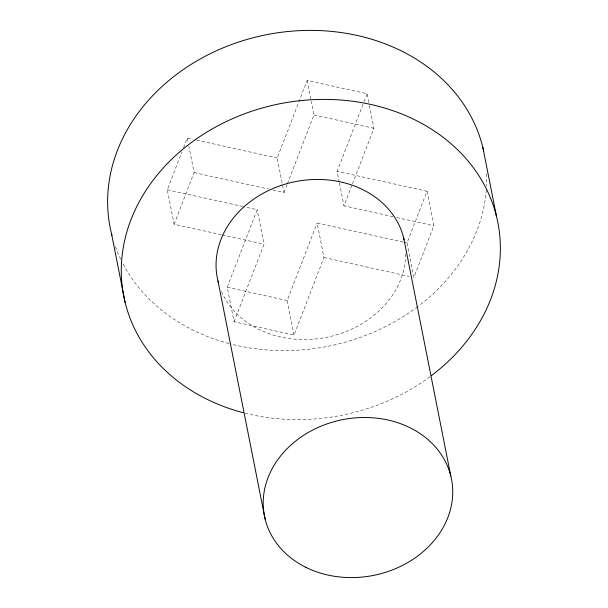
<?xml version="1.0" encoding="UTF-8"?>
<svg xmlns="http://www.w3.org/2000/svg" width="608" height="608" viewBox="0 0 608 608"><rect width="100%" height="100%" fill="white"/><g stroke="black" fill="none" stroke-linecap="round" stroke-linejoin="round"><path stroke-width="0.46" stroke-dasharray="3.04 2.28" d="M221.403 234.741L174.131 224.253L167.299 189.757L181.86 152.084M183.555 147.706L187.279 138.069L192.842 139.3M174.131 224.253L194.112 172.566L188.898 146.239M403.355 242.128L317.148 222.999L323.98 257.503L294.014 335.031L234.072 321.731L227.24 287.234L257.207 209.699L243.306 206.621M272.893 190.046L284.02 192.516L277.187 158.012L307.162 80.484L367.103 93.776L369.254 104.675M234.072 321.731L264.039 244.203L257.207 209.699M284.02 192.516L287.082 184.581M287.424 183.7L313.986 114.98L311.296 101.361M294.014 335.031L287.181 300.534L317.148 222.999M339.287 182.21L337.128 171.312L363.69 102.592M364.032 101.711L367.103 93.776M393.087 216.706L343.961 205.808L352.131 184.665M352.473 183.783L373.928 128.28L369.436 105.579M427.036 191.262L433.869 225.758L413.888 277.446L407.056 242.949L427.036 191.262L337.128 171.312M313.986 114.98L373.928 128.28M196.551 140.121L277.187 158.012M194.112 172.566L268.265 189.02M396.796 217.535L433.869 225.758M167.299 189.757L242.379 206.416M404.282 242.334L407.056 242.949M222.33 234.946L264.039 244.203M323.98 257.503L409.252 276.42M227.24 287.234L287.181 300.534M339.469 183.114L343.961 205.808M307.162 80.484L311.114 100.457M187.279 138.069L188.176 142.606M486.598 173.728A190.654 158.802 -11.2 0 1 486.544 186.078M486.309 189.833A190.654 158.802 -11.2 0 1 418.54 306.029M417.787 306.599A190.654 158.802 -11.2 0 1 229.801 343.778M228.874 343.535A190.654 158.802 -11.2 0 1 122.474 262.793M120.764 259.365A190.654 158.802 -11.2 0 1 114.638 244.348M405.604 253.969A95.327 79.397 -11.2 0 1 326.488 337.341A95.327 79.397 -11.2 0 1 221.259 290.882M429.947 376.717A190.654 158.802 -11.2 0 1 245.313 413.25"/><path stroke-width="0.91" d="M482.866 147.524L496.531 216.524M403.682 238.017L450.817 476.056M217.983 280.995L265.111 519.034M111.469 233.495L125.134 302.488M111.933 235.304A190.654 158.802 -11.2 0 1 260.27 36.016A190.654 158.802 -11.2 0 1 483.717 151.172M243.458 412.779A190.654 158.802 -11.2 0 1 147.858 187.568A190.654 158.802 -11.2 0 1 434.165 130.94A190.654 158.802 -11.2 0 1 431.452 375.592M218.454 282.811A95.327 79.397 -11.2 0 1 291.832 182.385A95.327 79.397 -11.2 0 1 404.1 239.841M305.748 567.272A95.327 79.397 -11.2 0 0 452.565 496.744A95.327 79.397 -11.2 0 0 315.582 428.617A95.327 79.397 -11.2 0 0 305.748 567.272"/></g></svg>
